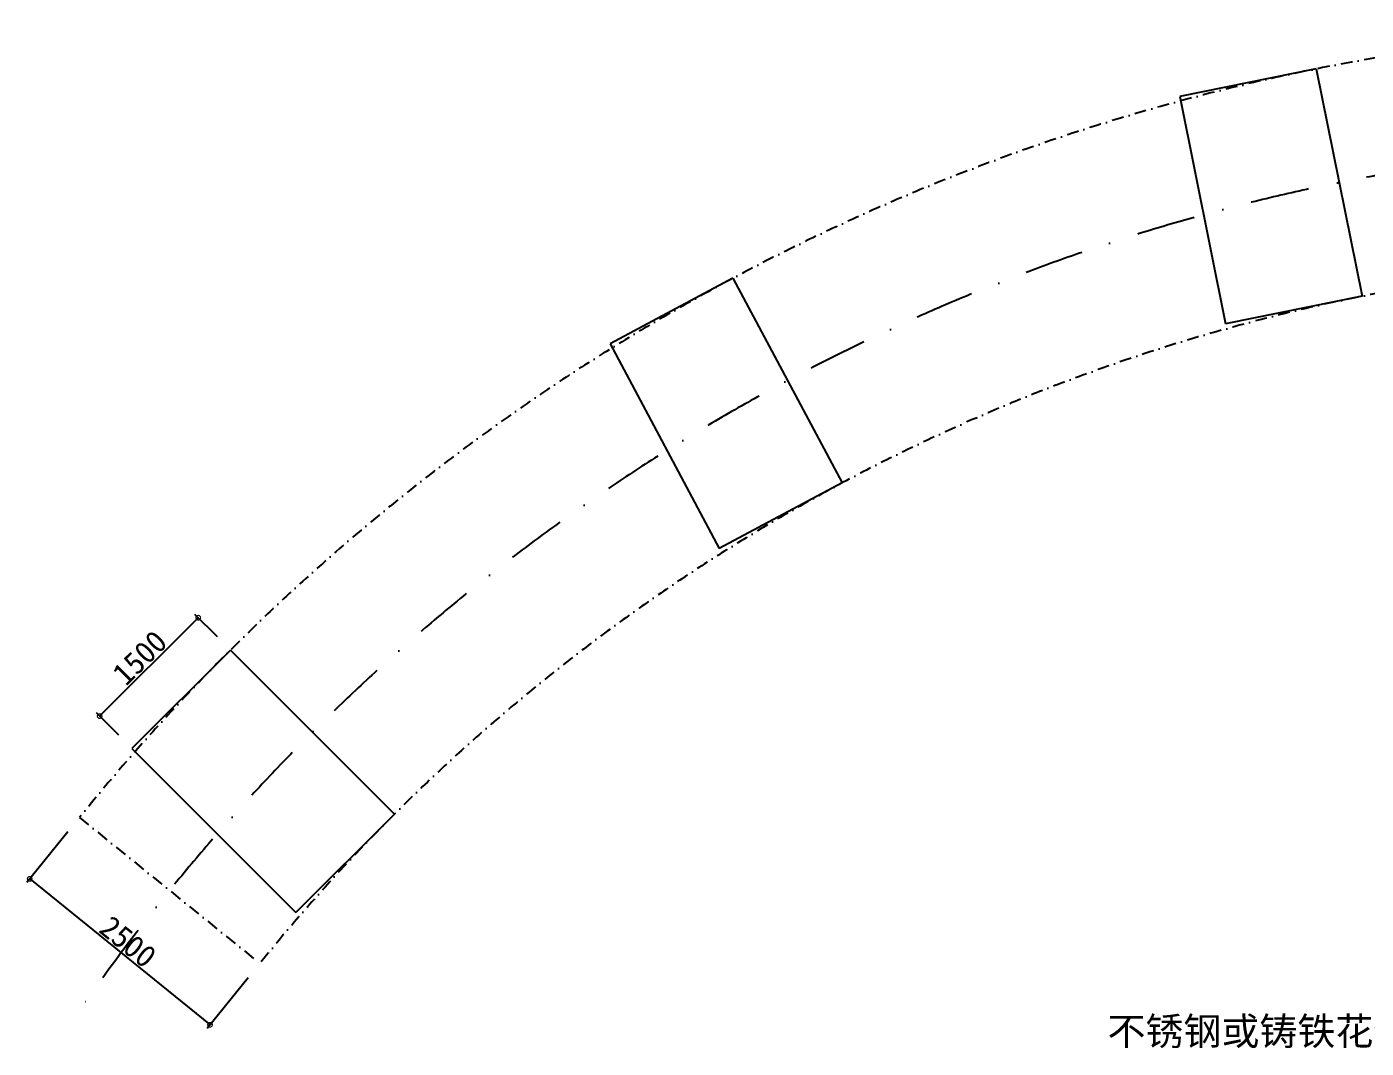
# Model space of a CAD drawing. Extents: x -1337 to 39675, y 27669 to 53445.
# Drawn here: x 1251 to 15681, y 41075 to 52084 of the extents above; entities that cross this region are included whole.
import ezdxf

# ---------------------------------------------------------------- set-up
doc = ezdxf.new("R2010")
doc.units = 0
doc.linetypes.add('DASHDOT', pattern=[25.4, 12.7, -6.35, 0, -6.35])
doc.layers.get('0').update_dxf_attribs({"linetype": 'CONTINUOUS'})
doc.layers.get('DEFPOINTS').update_dxf_attribs({"linetype": 'CONTINUOUS'})
doc.layers.add('植物', color=92, linetype='CONTINUOUS')
doc.styles.get("Standard").update_dxf_attribs({"font": 'SimSun.ttf'})
doc.dimstyles.new('ISO-25', dxfattribs={"dimtxt": 240, "dimasz": 10, "dimexe": 1.25, "dimexo": 0.625, "dimgap": 20, "dimtad": 1, "dimdec": 0, "dimtxsty": 'STANDARD', "dimblk1": 'DOTSMALL', "dimblk2": 'DOTSMALL', "dimsah": 1, "dimcen": 2.5, "dimazin": 3, "dimtfac": 1, "dimtdec": 4, "dimtmove": 0, "dimatfit": 3, "dimtolj": 1, "dimtzin": 0})

# ---------------------------------------------------------------- blocks, each defined once
blk = doc.blocks.new('_DOTSMALL')
at = {"color": 0, "linetype": 'BYBLOCK', "const_width": 0.5}
blk.add_lwpolyline([(-0.0625, 0, 1), (0.0625, 0, 1)], format="xyb", close=True, dxfattribs=at)
blk = doc.blocks.new('*D78')
at = {"color": 0, "linetype": 'BYBLOCK'}
for p, q in [((1693, 43407), (1251, 42861)), ((1282, 42900), (3225, 41327)), ((3635, 41833), (3194, 41288))]:
    blk.add_line(p, q, dxfattribs=at)
at = {"layer": 'DEFPOINTS', "color": 0, "linetype": 'BYBLOCK'}
for p in [(1819, 43562), (3761, 41989), (3225, 41327)]:
    blk.add_point(p, dxfattribs=at)
at = {"color": 0, "linetype": 'BYBLOCK', "xscale": 100, "yscale": 100, "zscale": 100}
for p, rotation in [((1282, 42900), 140.9889139072881), ((3225, 41327), 320.9889139072881)]:
    blk.add_blockref('_DOTSMALL', p, dxfattribs=dict(at, rotation=rotation))
at = {"color": 0, "linetype": 'BYBLOCK', "insert": (2342, 42222), "char_height": 240, "attachment_point": 5, "rotation": 320.9889}
blk.add_mtext('\\A1;2500', dxfattribs=at)
blk = doc.blocks.new('*D79')
at = {"color": 0, "linetype": 'BYBLOCK'}
for p, q in [((3304, 45508), (3063, 45750)), ((2036, 44655), (3098, 45715)), ((2242, 44449), (2001, 44691))]:
    blk.add_line(p, q, dxfattribs=at)
at = {"layer": 'DEFPOINTS', "color": 0, "linetype": 'BYBLOCK'}
for p in [(3098, 45715), (3445, 45366), (2384, 44307)]:
    blk.add_point(p, dxfattribs=at)
at = {"color": 0, "linetype": 'BYBLOCK', "xscale": 100, "yscale": 100, "zscale": 100}
for p, rotation in [((3098, 45715), 44.93460263812221), ((2036, 44655), 224.9346026381222)]:
    blk.add_blockref('_DOTSMALL', p, dxfattribs=dict(at, rotation=rotation))
at = {"color": 0, "linetype": 'BYBLOCK', "insert": (2468, 45284), "char_height": 240, "attachment_point": 5, "rotation": 44.9346}
blk.add_mtext('\\A1;1500', dxfattribs=at)

msp = doc.modelspace()

# ---------------------------------------------------------------- linework, layer by layer
for p, q in [((15143.2, 51630.5), (13672.8, 51333.9)), ((15143.2, 51630.5), (15637.4, 49179.8)), ((13672.8, 51333.9), (14167, 48883.3)), ((8858, 49373.9), (7534.8, 48667.4)), ((8858, 49373.9), (10035.4, 47168.5)), ((15637.4, 49179.8), (14167, 48883.3)), ((7534.8, 48667.4), (8712.2, 46462.1)), ((10035.4, 47168.5), (8712.2, 46462.1)), ((3445.4, 45366.5), (2383.6, 44307)), ((3445.4, 45366.5), (5211.2, 43596.7)), ((2383.6, 44307), (4149.3, 42537.2)), ((5211.2, 43596.7), (4149.3, 42537.2))]:
    msp.add_line(p, q)
at = {"color": 4, "linetype": 'DASHDOT', "ltscale": 10}
msp.add_line((1818.8, 43562.3), (3761.3, 41988.6), dxfattribs=at)
for radius in [23000, 20500]:
    msp.add_arc((19690.3, 29084.5), radius, 39.01109, 140.98891, dxfattribs=at)
at = {"color": 5, "linetype": 'DASHDOT', "ltscale": 50}
msp.add_arc((19690.3, 29084.5), 21750, 35.37246, 145.12435, dxfattribs=at)

# ---------------------------------------------------------------- texts
at = {"layer": '植物', "insert": (12894.1, 41408.7), "char_height": 300, "width": 7197.578, "attachment_point": 1}
msp.add_mtext('不锈钢或铸铁花饰', dxfattribs=at)

# ---------------------------------------------------------------- dimensions: what is measured, and where the dimension line sits
at = {"layer": '植物'}
for p1, p2, distance, picture, middle in [((2383.6, 44307), (3445.4, 45366.5), 492.1, '*D79', (2468, 45284.2)), ((1818.8, 43562.3), (3761.3, 41988.6), -852, '*D78', (2341.9, 42222.2))]:
    dim = msp.add_aligned_dim(p1=p1, p2=p2, distance=distance, dimstyle='ISO-25', override={"dimasz": 100, "dimexe": 50, "dimexo": 200}, dxfattribs=at)
    dim.commit()
    dim.dimension.update_dxf_attribs({"geometry": picture, "text_midpoint": middle})

doc.saveas('drawing.dxf')
